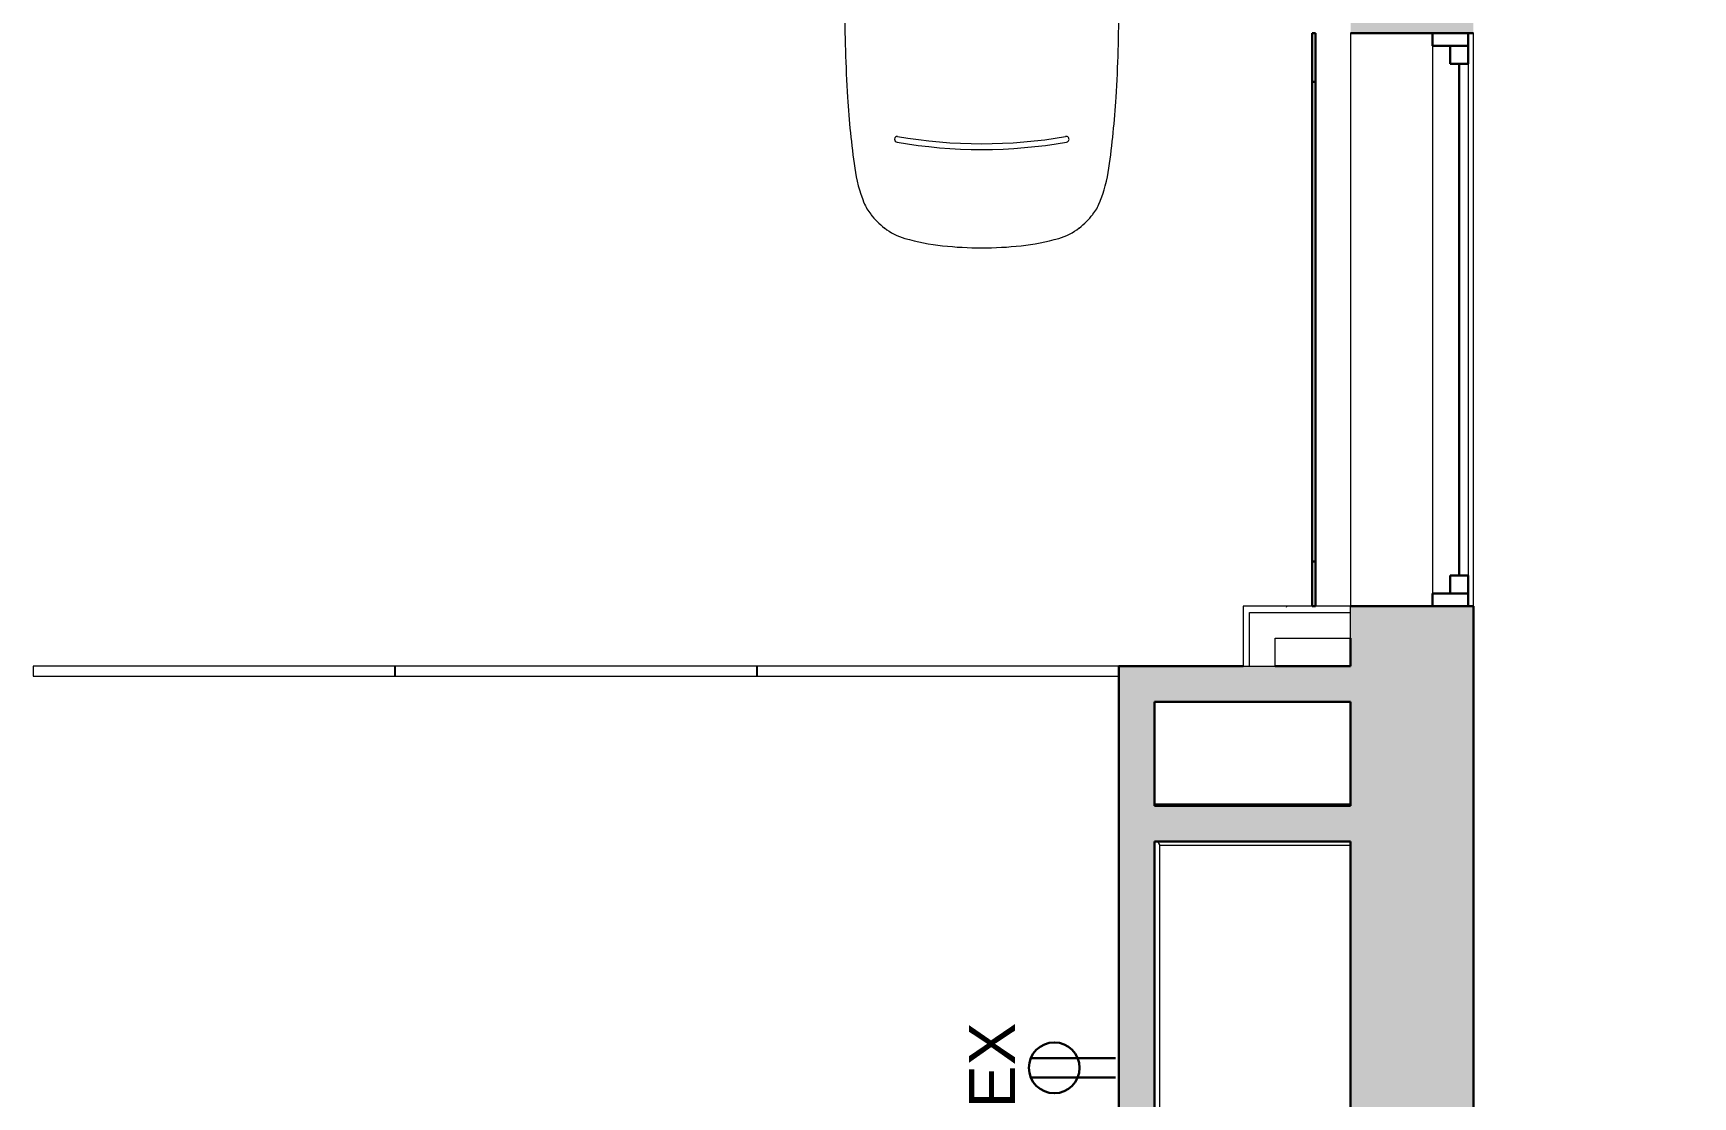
# Model space of a CAD drawing. Header units: inches. Extents: x 1808 to 2428, y 950 to 1857.
# Drawn here: x 2245.9 to 2408.1, y 1232 to 1335.9 of the extents above; entities that cross this region are included whole.
import ezdxf

# ---------------------------------------------------------------- set-up
doc = ezdxf.new("R2010")
doc.units = ezdxf.units.IN
doc.header["$MEASUREMENT"] = 0
for name, color, linetype, lineweight in [('1600 K ST MEZZANINE_dwg', 8, 'Continuous', 9), ('A-ANNO-NOTE', 131, 'Continuous', 40), ('A-GENM', 13, 'Continuous', 18), ('A-GLAZ', 151, 'Continuous', 18), ('A-GLAZ-CURT', 52, 'Continuous', 9), ('A-WALL', 113, 'Continuous', 18), ('A-Wall-Exst', 7, 'Continuous', 9), ('A-WALL-PATT', 111, 'Continuous', 18), ('I-FURN', 30, 'Continuous', 9), ('I-WALL', 2, 'Continuous', 18)]:
    doc.layers.add(name, color=color, linetype=linetype, lineweight=lineweight)
doc.styles.add('Swis721 Lt BT', font='swissl.ttf', dxfattribs={"height": 4.5})

# ---------------------------------------------------------------- blocks, each defined once
blk = doc.blocks.new('1600 K ST MEZZANINE_dwg-7073454-MEZZANINE  POWER _ SIGNAL')
at = {"layer": 'A-Wall-Exst', "flags": 128}
for points in [[(2374.63, 1260.58), (2355.98, 1260.58), (2355.98, 1260.58), (2355.48, 1260.58)], [(2408.08, 1155.38), (2381.08, 1155.38), (2381.08, 1197.68), (2355.98, 1197.68), (2355.98, 1256.58), (2374.63, 1256.58)]]:
    blk.add_lwpolyline(points, dxfattribs=at)
at = {"layer": 'A-WALL-PATT', "color": 7, "lineweight": 9}
blk.add_line((2355.91, 1260.43), (2355.98, 1260.58), dxfattribs=at)
at = {"layer": 'A-WALL-PATT', "color": 7, "lineweight": 9, "flags": 128}
blk.add_lwpolyline([(2355.48, 1260.58), (2355.98, 1260.58), (2355.9, 1260.43)], dxfattribs=at)
blk.add_lwpolyline([(2355.8, 1256.93), (2355.98, 1256.58)], close=True, dxfattribs=at)
blk = doc.blocks.new('Window-Double-Hung - 48_ X 48_-7273517-MEZZANINE  POWER _ SIGNAL')
at = {"layer": 'A-GLAZ', "color": 8, "lineweight": 30}
for p, q in [((-28, 6), (-28, -6)), ((-28, 5.5), (-25, 5.5)), ((-26.75, 5.5), (-26.75, 2)), ((-25, 5.5), (-25, 3.75)), ((25, 5.5), (28, 5.5)), ((25, 5.5), (25, 3.75)), ((26.75, 5.5), (26.75, 2)), ((28, -6), (28, 6)), ((-26.75, 3.75), (-25, 3.75)), ((-25, 4.625), (25, 4.625)), ((26.75, 3.75), (25, 3.75)), ((-28, 2), (-26.75, 2)), ((26.75, 2), (28, 2))]:
    blk.add_line(p, q, dxfattribs=at)
at = {"layer": 'A-GLAZ'}
for p, q in [((28, 6), (-28, 6)), ((-28, -6), (28, -6))]:
    blk.add_line(p, q, dxfattribs=at)
at = {"layer": 'A-GLAZ', "lineweight": 9}
for p, q in [((-25, 5.5), (25, 5.5)), ((-26.75, 2), (26.75, 2))]:
    blk.add_line(p, q, dxfattribs=at)
blk = doc.blocks.new('screen3 - screen-7773668-MEZZANINE  POWER _ SIGNAL')
at = {"layer": 'A-GENM', "lineweight": 30}
for p, q in [((2371.19, 1625.55), (2370.88, 1625.55)), ((2370.88, 1625.55), (2370.88, 1578.67)), ((2371.19, 1578.67), (2371.19, 1625.55)), ((2370.88, 1578.67), (2371.19, 1578.67))]:
    blk.add_line(p, q, dxfattribs=at)
blk = doc.blocks.new('Seating-Lounge_Chair-Teknion-ARBT_ARBU_ARBW_Beso-2015 - 4 Star Swivel-7847428-MEZZANINE  POWER _ SIGNAL')
at = {"layer": 'I-FURN'}
for centre, radius, start, end in [((0, -21.04), 35.75, 83.8389, 96.1611), ((-5.93, 8.2), 5.81, 105.8389, 128.1611), ((-1.45, -7.6), 22.23, 96.1611, 105.8389), ((1.45, -7.6), 22.23, 74.1611, 83.8389), ((5.93, 8.2), 5.81, 51.8389, 74.1611), ((-7.2, 8.56), 4.65, 141.8389, 158.1611), ((-4.64, 6.56), 7.9, 128.1611, 141.8389), ((4.64, 6.56), 7.9, 38.1611, 51.8389), ((7.2, 8.56), 4.65, 21.8389, 38.1611), ((2.13, 4.83), 14.7, 158.1611, 171.8389), ((-2.13, 4.83), 14.7, 8.1611, 21.8389), ((71.67, -5.15), 84.95, 171.8389, 176.5267), ((-71.67, -5.15), 84.95, 3.4733, 8.1611), ((0, -42.92), 48.02, 80.0719, 99.9388), ((-8.24, 4.1), 0.286, 99.9388, 279.9526), ((0.01, -42.92), 47.46, 80.0174, 99.9526), ((8.24, 4.1), 0.286, 270.0202, 82.0538), ((130.05, -8.69), 143.44, 176.5267, 180.1977), ((-130.05, -8.69), 143.44, 359.8023, 3.4733), ((-5.78, -9.16), 7.6, 180.1977, 199.8023), ((5.78, -9.16), 7.6, 340.1977, 359.8023), ((-10.55, -10.88), 2.54, 199.8023, 234.1977), ((-8.91, -8.61), 5.34, 234.1977, 255.8023), ((8.91, -8.61), 5.34, 284.1977, 305.8023), ((10.55, -10.88), 2.54, 305.8023, 340.1977), ((-5.68, 4.17), 18.52, 255.8023, 270.1977), ((0, 284.17), 298.56, 268.9225, 271.0775), ((5.68, 4.17), 18.52, 269.8023, 284.1977)]:
    blk.add_arc(centre, radius, start, end, dxfattribs=at)
blk = doc.blocks.new('screen10 - screen-7894098-MEZZANINE  POWER _ SIGNAL')
at = {"layer": 'A-GENM', "lineweight": 30}
for p, q in [((2371.19, 1537.61), (2370.88, 1537.61)), ((2370.88, 1537.61), (2370.88, 1481.61)), ((2371.19, 1481.61), (2371.19, 1537.61)), ((2370.88, 1481.61), (2371.19, 1481.61))]:
    blk.add_line(p, q, dxfattribs=at)
blk = doc.blocks.new('System Panel - Glazed-7925810-MEZZANINE  POWER _ SIGNAL')
at = {"layer": 'A-GLAZ-CURT', "lineweight": 18}
for p, q in [((17.68, 1.75), (-17.68, 1.75)), ((-17.68, 1.75), (-17.68, 0.75)), ((17.68, 0.75), (17.68, 1.75)), ((-17.68, 0.75), (17.68, 0.75))]:
    blk.add_line(p, q, dxfattribs=at)

msp = doc.modelspace()

# ---------------------------------------------------------------- hatches: boundary and pattern name
at = {"layer": 'A-WALL-PATT', "lineweight": 9}
h = msp.add_hatch(color=7, dxfattribs=at)
h.paths.add_polyline_path([(2374.63, 1207.73), (2386.63, 1207.73), (2386.63, 1279.93), (2374.63, 1279.93), (2374.63, 1219.73)], flags=0)
h.paths.add_polyline_path([(2376.47, 1335.93), (2386.63, 1335.93), (2386.63, 1381.73), (2374.63, 1381.73), (2374.63, 1335.93)], flags=0)
h.paths.add_polyline_path([(2386.63, 1437.73), (2386.63, 1481.61), (2374.63, 1481.61), (2374.63, 1437.73)], flags=0)
h.paths.add_polyline_path([(2386.63, 1537.61), (2386.63, 1574.31), (2374.63, 1574.31), (2374.63, 1537.61)], flags=0)
h.paths.add_polyline_path([(2374.63, 1630.31), (2386.63, 1630.31), (2386.63, 1688.6), (2374.63, 1688.6), (2374.63, 1649.95)], flags=0)
h.paths.add_polyline_path([(2386.63, 1744.6), (2386.63, 1844.85), (2374.63, 1844.85), (2374.63, 1744.6)], flags=0)
h = msp.add_hatch(dxfattribs=at)
h.set_pattern_fill('FP_1', color=256, style=0, pattern_type=2)
h.set_pattern_definition([(0, (0, 0), (15.36, 3.84), [0.634, -10.886, 0.634, -10.886, -61.44]), (0, (0, 0), (15.36, 3.84), [-23.04, 0.634, -22.406, 0.634, -10.886, -26.88]), (0, (0, 0), (15.36, 3.84), [-57.6, 0.634, -7.046, 0.634, -18.566]), (120, (5.76, 1.92), (-11.0055376, 11.38215), [0.634, -10.886, 0.634, -10.886, -61.44]), (120, (5.76, 1.92), (-11.0055376, 11.38215), [-23.04, 0.634, -22.406, 0.634, -10.886, -26.88]), (120, (5.76, 1.92), (-11.0055376, 11.38215), [-57.6, 0.634, -7.046, 0.634, -18.566]), (240, (7.68, 9.6), (-4.3544624, -15.22215), [0.634, -10.886, 0.634, -10.886, -61.44]), (240, (7.68, 9.6), (-4.3544624, -15.22215), [-23.04, 0.634, -22.406, 0.634, -10.886, -26.88]), (240, (7.68, 9.6), (-4.3544624, -15.22215), [-57.6, 0.634, -7.046, 0.634, -18.566])])
h.paths.add_polyline_path([(2364.75, 1279.3), (2374.63, 1279.3), (2374.63, 1279.93), (2364.75, 1279.93)], flags=0)
for points in [[(2351.98, 1197.18), (2355.48, 1197.18), (2355.48, 1274.08), (2351.98, 1274.08), (2351.98, 1207.73)], [(2355.48, 1270.58), (2374.63, 1270.58), (2374.63, 1274.08), (2355.48, 1274.08)], [(2355.48, 1256.93), (2374.63, 1256.93), (2374.63, 1260.43), (2355.48, 1260.43)]]:
    msp.add_hatch(color=7, dxfattribs=at).paths.add_polyline_path(points, flags=0)

# ---------------------------------------------------------------- linework, layer by layer
at = {"layer": 'A-ANNO-NOTE', "lineweight": 30}
for p, q in [((2351.65, 1235.76), (2343.39, 1235.76)), ((2351.65, 1233.85), (2343.39, 1233.85)), ((2351.65, 1233.85), (2343.39, 1233.85))]:
    msp.add_line(p, q, dxfattribs=at)
msp.add_circle((2345.67, 1234.81), 2.48, dxfattribs=at)
at = {"layer": 'A-WALL'}
for p, q in [((2374.63, 1276.8), (2374.63, 1279.93)), ((2364.75, 1279.3), (2374.63, 1279.3)), ((2364.75, 1274.08), (2364.75, 1279.3)), ((2364.13, 1274.08), (2367.25, 1274.08))]:
    msp.add_line(p, q, dxfattribs=at)
at = {"layer": 'I-WALL'}
for p, q in [((2374.63, 1279.93), (2364.13, 1279.93)), ((2364.13, 1279.93), (2364.13, 1274.08)), ((2367.25, 1276.8), (2374.63, 1276.8)), ((2367.25, 1274.08), (2367.25, 1276.8))]:
    msp.add_line(p, q, dxfattribs=at)
at = {"layer": 'I-WALL', "color": 8, "lineweight": 30}
for p, q in [((2386.63, 1219.73), (2386.63, 1279.93)), ((2374.63, 1276.8), (2374.63, 1274.08)), ((2351.98, 1274.08), (2351.98, 1193.68)), ((2364.13, 1274.08), (2351.98, 1274.08)), ((2374.63, 1274.08), (2367.25, 1274.08)), ((2355.48, 1260.43), (2355.48, 1270.58)), ((2355.48, 1270.58), (2374.63, 1270.58)), ((2374.63, 1270.58), (2374.63, 1260.43)), ((2374.63, 1260.43), (2355.48, 1260.43)), ((2355.48, 1197.18), (2355.48, 1256.93)), ((2355.48, 1256.93), (2374.63, 1256.93)), ((2374.63, 1256.93), (2374.63, 1207.73))]:
    msp.add_line(p, q, dxfattribs=at)

# ---------------------------------------------------------------- block references
at = {"layer": '1600 K ST MEZZANINE_dwg', "color": 7}
msp.add_blockref('1600 K ST MEZZANINE_dwg-7073454-MEZZANINE  POWER _ SIGNAL', (0, 0), dxfattribs=at)
at = {"layer": 'A-GENM', "lineweight": 9}
for name, p in [('screen10 - screen-7894098-MEZZANINE  POWER _ SIGNAL', (0, -201.68)), ('screen3 - screen-7773668-MEZZANINE  POWER _ SIGNAL', (0, -294.39))]:
    msp.add_blockref(name, p, dxfattribs=at)
at = {"layer": 'A-GLAZ', "rotation": 270}
msp.add_blockref('Window-Double-Hung - 48_ X 48_-7273517-MEZZANINE  POWER _ SIGNAL', (2380.63, 1307.93), dxfattribs=at)
at = {"layer": 'A-GLAZ-CURT'}
for p in [(2263.56, 1272.33), (2298.93, 1272.33), (2334.3, 1272.33)]:
    msp.add_blockref('System Panel - Glazed-7925810-MEZZANINE  POWER _ SIGNAL', p, dxfattribs=at)
at = {"layer": 'I-FURN', "rotation": 180}
msp.add_blockref('Seating-Lounge_Chair-Teknion-ARBT_ARBU_ARBW_Beso-2015 - 4 Star Swivel-7847428-MEZZANINE  POWER _ SIGNAL', (2338.59, 1329.66), dxfattribs=at)

# ---------------------------------------------------------------- texts
at = {"layer": 'A-ANNO-NOTE', "lineweight": 9, "insert": (2337.35, 1230.85), "char_height": 4.5, "width": 9.2415, "attachment_point": 1, "rotation": 90, "style": 'Swis721 Lt BT'}
msp.add_mtext('EX', dxfattribs=at)

doc.saveas('drawing.dxf')
